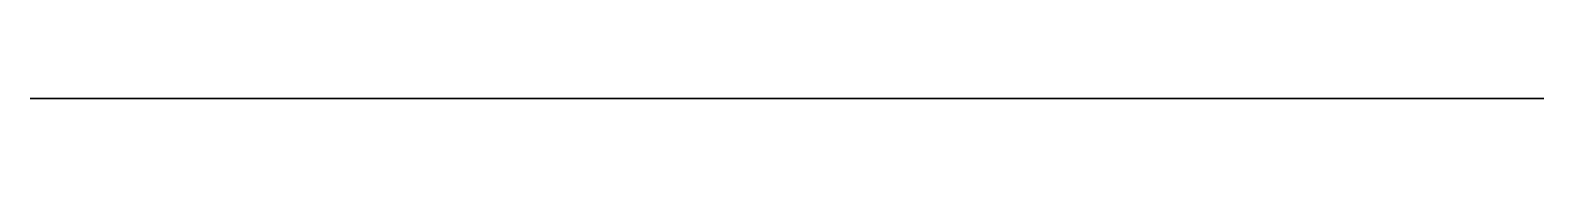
# Model space of a CAD drawing. Header units: millimetres. Extents: x -30.2 to -11.9, y 0 to 0.
import ezdxf

# ---------------------------------------------------------------- set-up
doc = ezdxf.new("R2010")
doc.units = ezdxf.units.MM
doc.layers.get('0').update_dxf_attribs({"color": 194, "true_color": 0x551cb1})

msp = doc.modelspace()

# ---------------------------------------------------------------- linework, layer by layer
at = {"color": 251, "true_color": 0x565656}
msp.add_polyline3d([(-14.577, 0, -35.238), (-11.905, 0, -37.438), (-11.905, 0, -110.042), (-30.237, 0, -110.042), (-30.237, 0, -9.563), (-27.629, 0, -9.563), (-27.184, 0, -9.57), (-26.743, 0, -9.6), (-26.524, 0, -9.627), (-26.307, 0, -9.664), (-26.093, 0, -9.711), (-25.882, 0, -9.771), (-25.669, 0, -9.844), (-25.459, 0, -9.924), (-25.252, 0, -10.012), (-25.048, 0, -10.107), (-24.847, 0, -10.209), (-24.65, 0, -10.319), (-24.457, 0, -10.436), (-24.268, 0, -10.56), (-23.996, 0, -10.758), (-23.735, 0, -10.97), (-23.486, 0, -11.195), (-23.249, 0, -11.434), (-23.026, 0, -11.684), (-22.817, 0, -11.947), (-22.622, 0, -12.221), (-22.442, 0, -12.505), (-22.277, 0, -12.799), (-22.129, 0, -13.101), (-21.998, 0, -13.41), (-21.884, 0, -13.726), (-21.787, 0, -14.047), (-21.707, 0, -14.373), (-21.645, 0, -14.703), (-21.601, 0, -15.038), (-19.918, 0, -15.038), (-19.722, 0, -15.8), (-19.495, 0, -16.553), (-19.236, 0, -17.296), (-18.946, 0, -18.028), (-18.625, 0, -18.747), (-18.275, 0, -19.452), (-17.896, 0, -20.141), (-17.487, 0, -20.814), (-17.049, 0, -21.472), (-16.581, 0, -22.114), (-16.086, 0, -22.737), (-15.569, 0, -23.335), (-14.734, 0, -24.277), (-13.932, 0, -25.268), (-13.562, 0, -25.781), (-13.224, 0, -26.304), (-12.925, 0, -26.838), (-12.792, 0, -27.108), (-12.672, 0, -27.381), (-12.553, 0, -27.699), (-12.455, 0, -28.023), (-12.377, 0, -28.352), (-12.319, 0, -28.686), (-12.279, 0, -29.023), (-12.258, 0, -29.362), (-12.254, 0, -29.703), (-12.267, 0, -30.045), (-12.291, 0, -30.337), (-12.325, 0, -30.629), (-12.422, 0, -31.206), (-12.556, 0, -31.766), (-12.636, 0, -32.036), (-12.724, 0, -32.297), (-12.883, 0, -32.706), (-13.064, 0, -33.105), (-13.266, 0, -33.493), (-13.489, 0, -33.869), (-13.732, 0, -34.233), (-13.995, 0, -34.583), (-14.277, 0, -34.918)], close=True, dxfattribs=at)

doc.saveas('drawing.dxf')
